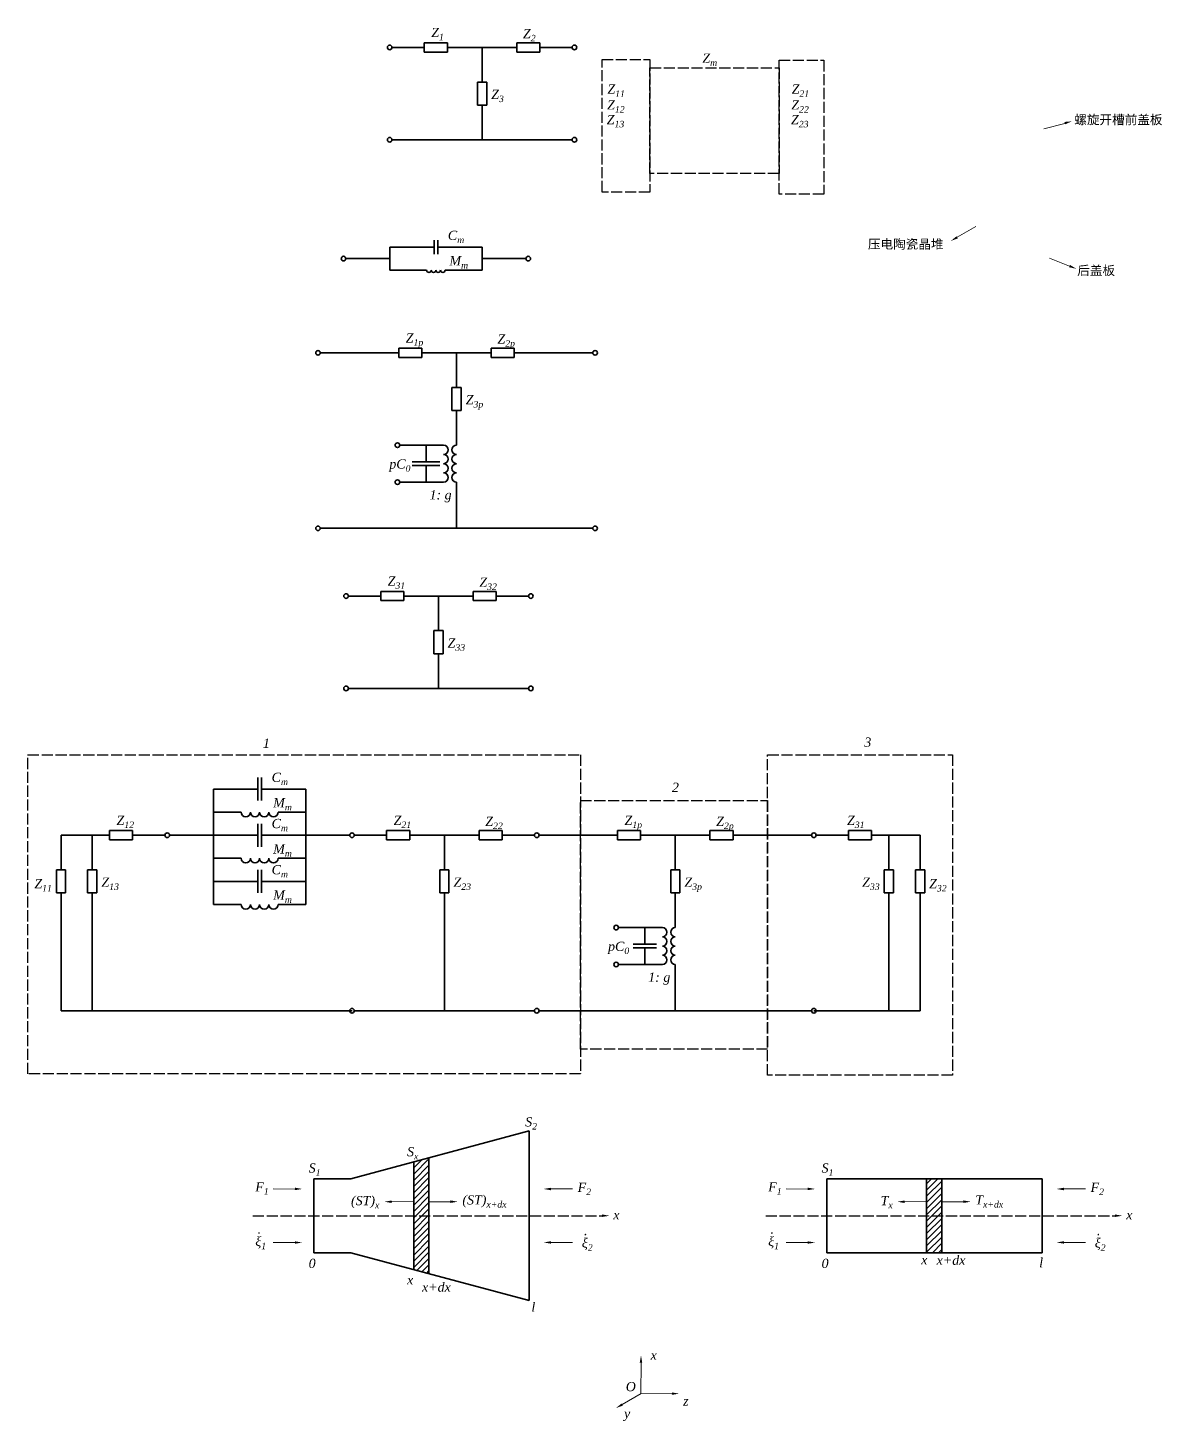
# Model space of a CAD drawing. Header units: millimetres. Extents: x 1780 to 3619, y -4222 to 1986.
# Drawn here: x 1944 to 3172, y 478 to 1986 of the extents above; entities that cross this region are included whole.
import ezdxf

# ---------------------------------------------------------------- set-up
doc = ezdxf.new("R2010")
doc.units = ezdxf.units.MM
doc.linetypes.add('ACAD_ISO02W100', pattern=[15, 12, -3])
doc.layers.get('0').update_dxf_attribs({"lineweight": 35})
doc.layers.add('尺寸', color=7, linetype='Continuous', lineweight=20)
doc.layers.add('虚线', color=250, linetype='ACAD_ISO02W100')
doc.styles.add('TimesNewRoman', font='timesi.ttf', dxfattribs={"height": 10})
doc.styles.add('宋体', font='')
doc.styles.get('宋体').set_extended_font_data('SimSun')

# ---------------------------------------------------------------- blocks, each defined once
blk = doc.blocks.new('*U3')
blk.add_arc((2.5, 0), 2.5, 180, 0)
blk = doc.blocks.new('*U4')
at = {"color": 0, "linetype": 'ByBlock', "lineweight": -2, "transparency": 16777216}
for p in [(2373.3, 1724.1), (2378.3, 1724.1), (2383.3, 1724.1), (2388.3, 1724.1)]:
    blk.add_blockref('*U3', p, dxfattribs=at)
blk = doc.blocks.new('*U5')
blk.add_arc((5, 0), 5, 180, 0)
blk = doc.blocks.new('*U6')
at = {"color": 0, "linetype": 'ByBlock', "lineweight": -2, "transparency": 16777216}
for p in [(4746.5, 3448.1), (4756.5, 3448.1), (4766.5, 3448.1), (4776.5, 3448.1)]:
    blk.add_blockref('*U5', p, dxfattribs=at)
blk = doc.blocks.new('*U7')
blk.add_arc((5, 0), 5, 180, 0)
blk = doc.blocks.new('*U8')
at = {"color": 0, "linetype": 'ByBlock', "lineweight": -2, "transparency": 16777216}
for p in [(4746.5, 3448.1), (4756.5, 3448.1), (4766.5, 3448.1), (4776.5, 3448.1)]:
    blk.add_blockref('*U7', p, dxfattribs=at)
blk = doc.blocks.new('*U9')
blk.add_arc((5, 0), 5, 180, 0)
blk = doc.blocks.new('*U10')
at = {"color": 0, "linetype": 'ByBlock', "lineweight": -2, "transparency": 16777216}
for p in [(4746.5, 3448.1), (4756.5, 3448.1), (4766.5, 3448.1), (4776.5, 3448.1)]:
    blk.add_blockref('*U9', p, dxfattribs=at)
blk = doc.blocks.new('*U11')
blk.add_arc((5, 0), 5, 180, 0)
blk = doc.blocks.new('*U12')
at = {"color": 0, "linetype": 'ByBlock', "lineweight": -2, "transparency": 16777216}
for p in [(4746.5, 3448.1), (4756.5, 3448.1), (4766.5, 3448.1), (4776.5, 3448.1)]:
    blk.add_blockref('*U11', p, dxfattribs=at)
blk = doc.blocks.new('*U13')
blk.add_arc((5, 0), 5, 180, 0)
blk = doc.blocks.new('*U14')
at = {"color": 0, "linetype": 'ByBlock', "lineweight": -2, "transparency": 16777216}
for p in [(4746.5, 3448.1), (4756.5, 3448.1), (4766.5, 3448.1), (4776.5, 3448.1)]:
    blk.add_blockref('*U13', p, dxfattribs=at)
blk = doc.blocks.new('*U15')
blk.add_arc((5, 0), 5, 180, 0)
blk = doc.blocks.new('*U16')
at = {"color": 0, "linetype": 'ByBlock', "lineweight": -2, "transparency": 16777216}
for p in [(4746.5, 3448.1), (4756.5, 3448.1), (4766.5, 3448.1), (4776.5, 3448.1)]:
    blk.add_blockref('*U15', p, dxfattribs=at)
blk = doc.blocks.new('*U17')
blk.add_arc((5, 0), 5, 180, 0)
blk = doc.blocks.new('*U18')
at = {"color": 0, "linetype": 'ByBlock', "lineweight": -2, "transparency": 16777216}
for p in [(4746.5, 3448.1), (4756.5, 3448.1), (4766.5, 3448.1), (4776.5, 3448.1)]:
    blk.add_blockref('*U17', p, dxfattribs=at)

msp = doc.modelspace()

# ---------------------------------------------------------------- hatches: boundary and pattern name
h = msp.add_hatch()
h.set_pattern_fill('ANSI31', color=256, scale=1.5)
h.paths.add_polyline_path([(2933.5, 740.3), (2917.1, 740.3), (2917.1, 700.3), (2933.5, 700.3)])
h.paths.add_polyline_path([(2933.5, 700.3), (2917.1, 700.3), (2917.1, 660.3), (2933.5, 660.3)])
h.paths.add_polyline_path([(2378.2, 763), (2361.8, 758.6), (2361.8, 700.3), (2378.2, 700.3)])
h.paths.add_polyline_path([(2378.2, 700.3), (2361.8, 700.3), (2361.8, 642.1), (2378.2, 637.7)])

# ---------------------------------------------------------------- linework, layer by layer
for p, q in [((2338.3, 1965.3), (2373.3, 1965.3)), ((2373.3, 1965.3), (2373.3, 1970.3)), ((2373.3, 1970.3), (2385.8, 1970.3)), ((2373.3, 1965.3), (2373.3, 1960.3)), ((2398.3, 1970.3), (2385.8, 1970.3)), ((2398.3, 1965.3), (2398.3, 1970.3)), ((2398.3, 1965.3), (2398.3, 1960.3)), ((2398.3, 1965.3), (2435.8, 1965.3)), ((2435.8, 1927.8), (2435.8, 1965.3)), ((2473.3, 1965.3), (2435.8, 1965.3)), ((2473.3, 1965.3), (2473.3, 1970.3)), ((2473.3, 1970.3), (2485.8, 1970.3)), ((2473.3, 1965.3), (2473.3, 1960.3)), ((2498.3, 1970.3), (2485.8, 1970.3)), ((2498.3, 1965.3), (2498.3, 1970.3)), ((2498.3, 1965.3), (2498.3, 1960.3)), ((2533.3, 1965.3), (2498.3, 1965.3)), ((2373.3, 1960.3), (2385.8, 1960.3)), ((2398.3, 1960.3), (2385.8, 1960.3)), ((2473.3, 1960.3), (2485.8, 1960.3)), ((2498.3, 1960.3), (2485.8, 1960.3)), ((2435.8, 1927.8), (2430.8, 1927.8)), ((2430.8, 1927.8), (2430.8, 1915.3)), ((2435.8, 1927.8), (2440.8, 1927.8)), ((2440.8, 1927.8), (2440.8, 1915.3)), ((2430.8, 1902.8), (2430.8, 1915.3)), ((2435.8, 1902.8), (2430.8, 1902.8)), ((2435.8, 1902.8), (2440.8, 1902.8)), ((2435.8, 1865.3), (2435.8, 1902.8)), ((2440.8, 1902.8), (2440.8, 1915.3)), ((2338.3, 1865.3), (2435.8, 1865.3)), ((2435.8, 1865.3), (2533.3, 1865.3)), ((2383.8, 1756.6), (2383.8, 1741.6)), ((2387.8, 1756.6), (2387.8, 1741.6)), ((2335.8, 1736.6), (2288.3, 1736.6)), ((2335.8, 1749.1), (2383.8, 1749.1)), ((2335.8, 1749.1), (2335.8, 1724.1)), ((2387.8, 1749.1), (2435.8, 1749.1)), ((2435.8, 1749.1), (2435.8, 1724.1)), ((2435.8, 1736.6), (2483.3, 1736.6)), ((2375.8, 1724.1), (2335.8, 1724.1)), ((2435.8, 1724.1), (2395.8, 1724.1)), ((2308.2, 1634.6), (2260.7, 1634.6)), ((2308.2, 1634.6), (2345.7, 1634.6)), ((2345.7, 1634.6), (2345.7, 1639.6)), ((2345.7, 1639.6), (2358.2, 1639.6)), ((2345.7, 1634.6), (2345.7, 1629.6)), ((2345.7, 1629.6), (2358.2, 1629.6)), ((2370.7, 1639.6), (2358.2, 1639.6)), ((2370.7, 1629.6), (2358.2, 1629.6)), ((2370.7, 1634.6), (2370.7, 1639.6)), ((2370.7, 1634.6), (2370.7, 1629.6)), ((2370.7, 1634.6), (2408.2, 1634.6)), ((2408.2, 1597.1), (2408.2, 1634.6)), ((2445.7, 1634.6), (2408.2, 1634.6)), ((2445.7, 1634.6), (2445.7, 1639.6)), ((2445.7, 1639.6), (2458.2, 1639.6)), ((2445.7, 1634.6), (2445.7, 1629.6)), ((2445.7, 1629.6), (2458.2, 1629.6)), ((2470.7, 1639.6), (2458.2, 1639.6)), ((2470.7, 1629.6), (2458.2, 1629.6)), ((2470.7, 1634.6), (2470.7, 1639.6)), ((2470.7, 1634.6), (2470.7, 1629.6)), ((2508.2, 1634.6), (2470.7, 1634.6)), ((2508.2, 1634.6), (2555.7, 1634.6)), ((2408.2, 1597.1), (2403.2, 1597.1)), ((2403.2, 1597.1), (2403.2, 1584.6)), ((2403.2, 1572.1), (2403.2, 1584.6)), ((2408.2, 1597.1), (2413.2, 1597.1)), ((2413.2, 1597.1), (2413.2, 1584.6)), ((2413.2, 1572.1), (2413.2, 1584.6)), ((2408.2, 1572.1), (2403.2, 1572.1)), ((2408.2, 1572.1), (2413.2, 1572.1)), ((2408.2, 1534.6), (2408.2, 1572.1)), ((2394.2, 1534.6), (2346.7, 1534.6)), ((2375.2, 1516.6), (2375.2, 1534.6)), ((2375.2, 1516.6), (2360.2, 1516.6)), ((2375.2, 1512.6), (2360.2, 1512.6)), ((2375.2, 1516.6), (2390.2, 1516.6)), ((2375.2, 1512.6), (2375.2, 1494.6)), ((2375.2, 1512.6), (2390.2, 1512.6)), ((2394.2, 1494.6), (2346.7, 1494.6)), ((2408.2, 1494.6), (2408.2, 1444.6)), ((2308.2, 1444.6), (2260.7, 1444.6)), ((2308.2, 1444.6), (2408.2, 1444.6)), ((2408.2, 1444.6), (2508.2, 1444.6)), ((2508.2, 1444.6), (2555.7, 1444.6)), ((2326.1, 1371.3), (2326.1, 1376.3)), ((2326.1, 1376.3), (2338.6, 1376.3)), ((2351.1, 1376.3), (2338.6, 1376.3)), ((2351.1, 1371.3), (2351.1, 1376.3)), ((2426.1, 1371.3), (2426.1, 1376.3)), ((2426.1, 1376.3), (2438.6, 1376.3)), ((2451.1, 1376.3), (2438.6, 1376.3)), ((2451.1, 1371.3), (2451.1, 1376.3)), ((2291.1, 1371.3), (2326.1, 1371.3)), ((2326.1, 1371.3), (2326.1, 1366.3)), ((2326.1, 1366.3), (2338.6, 1366.3)), ((2351.1, 1366.3), (2338.6, 1366.3)), ((2351.1, 1371.3), (2351.1, 1366.3)), ((2351.1, 1371.3), (2388.6, 1371.3)), ((2388.6, 1333.8), (2388.6, 1371.3)), ((2426.1, 1371.3), (2388.6, 1371.3)), ((2426.1, 1371.3), (2426.1, 1366.3)), ((2426.1, 1366.3), (2438.6, 1366.3)), ((2451.1, 1366.3), (2438.6, 1366.3)), ((2451.1, 1371.3), (2451.1, 1366.3)), ((2486.1, 1371.3), (2451.1, 1371.3)), ((2388.6, 1333.8), (2383.6, 1333.8)), ((2383.6, 1333.8), (2383.6, 1321.3)), ((2388.6, 1333.8), (2393.6, 1333.8)), ((2393.6, 1333.8), (2393.6, 1321.3)), ((2383.6, 1308.8), (2383.6, 1321.3)), ((2393.6, 1308.8), (2393.6, 1321.3)), ((2388.6, 1308.8), (2383.6, 1308.8)), ((2388.6, 1308.8), (2393.6, 1308.8)), ((2388.6, 1271.3), (2388.6, 1308.8)), ((2291.1, 1271.3), (2388.6, 1271.3)), ((2388.6, 1271.3), (2486.1, 1271.3)), ((2145, 1162.3), (2193, 1162.3)), ((2145, 1162.3), (2145, 1137.3)), ((2193, 1162.3), (2193, 1174.8)), ((2193, 1162.3), (2193, 1149.8)), ((2197, 1162.3), (2197, 1174.8)), ((2197, 1162.3), (2245, 1162.3)), ((2197, 1162.3), (2197, 1149.8)), ((2245, 1162.3), (2245, 1137.3)), ((2175, 1137.3), (2145, 1137.3)), ((2145, 1112.3), (2145, 1137.3)), ((2245, 1137.3), (2215, 1137.3)), ((2245, 1137.3), (2245, 1112.3)), ((2032.5, 1112.3), (2032.5, 1117.3)), ((2032.5, 1117.3), (2045, 1117.3)), ((2057.5, 1117.3), (2045, 1117.3)), ((2057.5, 1112.3), (2057.5, 1117.3)), ((2193, 1112.3), (2193, 1124.8)), ((2197, 1112.3), (2197, 1124.8)), ((2332.5, 1112.3), (2332.5, 1117.3)), ((2332.5, 1117.3), (2345, 1117.3)), ((2357.5, 1117.3), (2345, 1117.3)), ((2357.5, 1112.3), (2357.5, 1117.3)), ((2432.5, 1112.3), (2432.5, 1117.3)), ((2432.5, 1117.3), (2445, 1117.3)), ((2457.5, 1117.3), (2445, 1117.3)), ((2457.5, 1112.3), (2457.5, 1117.3)), ((2582.5, 1112.3), (2582.5, 1117.3)), ((2582.5, 1117.3), (2595, 1117.3)), ((2607.5, 1117.3), (2595, 1117.3)), ((2607.5, 1112.3), (2607.5, 1117.3)), ((2682.5, 1112.3), (2682.5, 1117.3)), ((2682.5, 1117.3), (2695, 1117.3)), ((2707.5, 1117.3), (2695, 1117.3)), ((2707.5, 1112.3), (2707.5, 1117.3)), ((2832.5, 1112.3), (2832.5, 1117.3)), ((2832.5, 1117.3), (2845, 1117.3)), ((2857.5, 1117.3), (2845, 1117.3)), ((2857.5, 1112.3), (2857.5, 1117.3)), ((1980, 1112.3), (2032.5, 1112.3)), ((1980, 1074.8), (1980, 1112.3)), ((2013.7, 1074.8), (2013.7, 1112.3)), ((2032.5, 1112.3), (2032.5, 1107.3)), ((2032.5, 1107.3), (2045, 1107.3)), ((2057.5, 1107.3), (2045, 1107.3)), ((2057.5, 1112.3), (2057.5, 1107.3)), ((2057.5, 1112.3), (2092.5, 1112.3)), ((2145, 1112.3), (2097.5, 1112.3)), ((2145, 1112.3), (2193, 1112.3)), ((2145, 1112.3), (2145, 1087.3)), ((2193, 1112.3), (2193, 1099.8)), ((2197, 1112.3), (2245, 1112.3)), ((2197, 1112.3), (2197, 1099.8)), ((2245, 1112.3), (2292.5, 1112.3)), ((2245, 1112.3), (2245, 1087.3)), ((2297.5, 1112.3), (2332.5, 1112.3)), ((2332.5, 1112.3), (2332.5, 1107.3)), ((2332.5, 1107.3), (2345, 1107.3)), ((2357.5, 1107.3), (2345, 1107.3)), ((2357.5, 1112.3), (2357.5, 1107.3)), ((2357.5, 1112.3), (2395, 1112.3)), ((2395, 1074.8), (2395, 1112.3)), ((2432.5, 1112.3), (2395, 1112.3)), ((2432.5, 1112.3), (2432.5, 1107.3)), ((2432.5, 1107.3), (2445, 1107.3)), ((2457.5, 1107.3), (2445, 1107.3)), ((2457.5, 1112.3), (2457.5, 1107.3)), ((2492.5, 1112.3), (2457.5, 1112.3)), ((2545, 1112.3), (2497.5, 1112.3)), ((2545, 1112.3), (2582.5, 1112.3)), ((2582.5, 1112.3), (2582.5, 1107.3)), ((2582.5, 1107.3), (2595, 1107.3)), ((2607.5, 1107.3), (2595, 1107.3)), ((2607.5, 1112.3), (2607.5, 1107.3)), ((2607.5, 1112.3), (2645, 1112.3)), ((2645, 1074.8), (2645, 1112.3)), ((2682.5, 1112.3), (2645, 1112.3)), ((2682.5, 1112.3), (2682.5, 1107.3)), ((2682.5, 1107.3), (2695, 1107.3)), ((2707.5, 1107.3), (2695, 1107.3)), ((2707.5, 1112.3), (2707.5, 1107.3)), ((2745, 1112.3), (2707.5, 1112.3)), ((2745, 1112.3), (2792.5, 1112.3)), ((2832.5, 1112.3), (2797.5, 1112.3)), ((2832.5, 1112.3), (2832.5, 1107.3)), ((2832.5, 1107.3), (2845, 1107.3)), ((2857.5, 1107.3), (2845, 1107.3)), ((2857.5, 1112.3), (2857.5, 1107.3)), ((2910, 1112.3), (2857.5, 1112.3)), ((2876.2, 1074.8), (2876.2, 1112.3)), ((2910, 1074.8), (2910, 1112.3)), ((2175, 1087.3), (2145, 1087.3)), ((2145, 1087.3), (2145, 1062.3)), ((2245, 1087.3), (2215, 1087.3)), ((2245, 1087.3), (2245, 1062.3)), ((1980, 1074.8), (1975, 1074.8)), ((1975, 1074.8), (1975, 1062.3)), ((1980, 1074.8), (1985, 1074.8)), ((1985, 1074.8), (1985, 1062.3)), ((2013.7, 1074.8), (2008.7, 1074.8)), ((2008.7, 1074.8), (2008.7, 1062.3)), ((2013.7, 1074.8), (2018.7, 1074.8)), ((2018.7, 1074.8), (2018.7, 1062.3)), ((2193, 1062.3), (2193, 1074.8)), ((2197, 1062.3), (2197, 1074.8)), ((2395, 1074.8), (2390, 1074.8)), ((2390, 1074.8), (2390, 1062.3)), ((2395, 1074.8), (2400, 1074.8)), ((2400, 1074.8), (2400, 1062.3)), ((2645, 1074.8), (2640, 1074.8)), ((2640, 1074.8), (2640, 1062.3)), ((2645, 1074.8), (2650, 1074.8)), ((2650, 1074.8), (2650, 1062.3)), ((2876.2, 1074.8), (2871.2, 1074.8)), ((2871.2, 1074.8), (2871.2, 1062.3)), ((2876.2, 1074.8), (2881.2, 1074.8)), ((2881.2, 1074.8), (2881.2, 1062.3)), ((2910, 1074.8), (2905, 1074.8)), ((2905, 1074.8), (2905, 1062.3)), ((2910, 1074.8), (2915, 1074.8)), ((2915, 1074.8), (2915, 1062.3)), ((1975, 1049.8), (1975, 1062.3)), ((1985, 1049.8), (1985, 1062.3)), ((2008.7, 1049.8), (2008.7, 1062.3)), ((2018.7, 1049.8), (2018.7, 1062.3)), ((2145, 1062.3), (2193, 1062.3)), ((2145, 1062.3), (2145, 1037.3)), ((2193, 1062.3), (2193, 1049.8)), ((2197, 1062.3), (2245, 1062.3)), ((2197, 1062.3), (2197, 1049.8)), ((2245, 1062.3), (2245, 1037.3)), ((2390, 1049.8), (2390, 1062.3)), ((2400, 1049.8), (2400, 1062.3)), ((2640, 1049.8), (2640, 1062.3)), ((2650, 1049.8), (2650, 1062.3)), ((2871.2, 1049.8), (2871.2, 1062.3)), ((2881.2, 1049.8), (2881.2, 1062.3)), ((2905, 1049.8), (2905, 1062.3)), ((2915, 1049.8), (2915, 1062.3)), ((1980, 1049.8), (1975, 1049.8)), ((1980, 1049.8), (1985, 1049.8)), ((1980, 922.3), (1980, 1049.8)), ((2013.7, 1049.8), (2008.7, 1049.8)), ((2013.7, 1049.8), (2018.7, 1049.8)), ((2013.7, 922.3), (2013.7, 1049.8)), ((2395, 1049.8), (2390, 1049.8)), ((2395, 1049.8), (2400, 1049.8)), ((2395, 922.3), (2395, 1049.8)), ((2645, 1049.8), (2640, 1049.8)), ((2645, 1049.8), (2650, 1049.8)), ((2645, 1012.3), (2645, 1049.8)), ((2876.2, 1049.8), (2871.2, 1049.8)), ((2876.2, 1049.8), (2881.2, 1049.8)), ((2876.2, 922.3), (2876.2, 1049.8)), ((2910, 1049.8), (2905, 1049.8)), ((2910, 1049.8), (2915, 1049.8)), ((2910, 922.3), (2910, 1049.8)), ((2175, 1037.3), (2145, 1037.3)), ((2245, 1037.3), (2215, 1037.3)), ((2631, 1012.3), (2583.5, 1012.3)), ((2612, 994.3), (2612, 1012.3)), ((2612, 994.3), (2599.5, 994.3)), ((2612, 990.3), (2599.5, 990.3)), ((2612, 994.3), (2624.5, 994.3)), ((2612, 990.3), (2612, 972.3)), ((2612, 990.3), (2624.5, 990.3)), ((2631, 972.3), (2583.5, 972.3)), ((2645, 972.3), (2645, 922.3)), ((1980, 922.3), (2295, 922.3)), ((2297.5, 922.3), (2395, 922.3)), ((2395, 922.3), (2492.5, 922.3)), ((2545, 922.3), (2497.5, 922.3)), ((2545, 922.3), (2645, 922.3)), ((2645, 922.3), (2745, 922.3)), ((2745, 922.3), (2792.5, 922.3)), ((2795, 922.3), (2910, 922.3)), ((2293.7, 740.3), (2486.9, 792.1)), ((2486.9, 792.1), (2486.9, 700.3)), ((2361.8, 758.6), (2361.8, 700.3)), ((2378.2, 763), (2378.2, 700.3)), ((2253.7, 700.3), (2253.7, 740.3)), ((2253.7, 740.3), (2293.7, 740.3)), ((2809, 700.3), (2809, 740.3)), ((2809, 740.3), (3042.2, 740.3)), ((2917.1, 740.3), (2917.1, 700.3)), ((2933.5, 740.3), (2933.5, 700.3)), ((3042.2, 740.3), (3042.2, 700.3)), ((2253.7, 700.3), (2253.7, 660.3)), ((2361.8, 642.1), (2361.8, 700.3)), ((2378.2, 637.7), (2378.2, 700.3)), ((2486.9, 608.6), (2486.9, 700.3)), ((2809, 700.3), (2809, 660.3)), ((2917.1, 660.3), (2917.1, 700.3)), ((2933.5, 660.3), (2933.5, 700.3)), ((3042.2, 660.3), (3042.2, 700.3)), ((2253.7, 660.3), (2293.7, 660.3)), ((2293.7, 660.3), (2486.9, 608.6)), ((2809, 660.3), (3042.2, 660.3))]:
    msp.add_line(p, q)
for centre in [(2335.8, 1965.3), (2535.8, 1965.3), (2335.8, 1865.3), (2535.8, 1865.3), (2285.8, 1736.6), (2485.8, 1736.6), (2258.2, 1634.6), (2558.2, 1634.6), (2344.2, 1534.6), (2344.2, 1494.6), (2258.2, 1444.6), (2558.2, 1444.6), (2288.6, 1371.3), (2488.6, 1371.3), (2288.6, 1271.3), (2488.6, 1271.3), (2095, 1112.3), (2295, 1112.3), (2295, 1112.3), (2495, 1112.3), (2495, 1112.3), (2795, 1112.3), (2795, 1112.3), (2581, 1012.3), (2581, 972.3), (2295, 922.3), (2495, 922.3), (2495, 922.3), (2795, 922.3)]:
    msp.add_circle(centre, 2.5)
at = {"layer": '尺寸'}
for p, q in [((3044, 1877.1), (3066.7, 1883.1)), ((2970.4, 1771.4), (2950.1, 1759.8)), ((3050, 1737.2), (3071.8, 1728.4)), ((2209.7, 729.3), (2233.1, 729.2)), ((2533.8, 729.3), (2510.4, 729.4)), ((2765, 729.3), (2788.4, 729.2)), ((3089.1, 729.3), (3065.7, 729.4)), ((2361.5, 715.5), (2338, 715.6)), ((2378.2, 715.5), (2401.6, 715.4)), ((2916.8, 715.5), (2893.3, 715.6)), ((2933.5, 715.5), (2956.9, 715.4)), ((2209.7, 671.4), (2233.1, 671.4)), ((2533.8, 671.3), (2510.4, 671.2)), ((2765, 671.4), (2788.4, 671.4)), ((3089.1, 671.3), (3065.7, 671.2)), ((2607.8, 507.7), (2608, 541.1)), ((2607.9, 507.7), (2587.6, 496.1)), ((2607.9, 507.7), (2641.3, 507.6))]:
    msp.add_line(p, q, dxfattribs=at)
for points in [[(3066.3, 1884.6), (3074.3, 1885.3), (3067, 1882)], [(2950.8, 1758.5), (2943.2, 1755.7), (2949.5, 1760.8)], [(3072.3, 1729.8), (3079.2, 1725.6), (3071.3, 1727.3)], [(2233.2, 730.7), (2241.1, 729.3), (2233.1, 728)], [(2510.4, 727.9), (2502.4, 729.3), (2510.4, 730.6)], [(2788.4, 730.7), (2796.4, 729.3), (2788.4, 728)], [(3065.7, 727.9), (3057.7, 729.3), (3065.7, 730.6)], [(2338, 714.1), (2330, 715.5), (2338.1, 716.8)], [(2401.6, 716.9), (2409.6, 715.5), (2401.6, 714.2)], [(2893.3, 714.1), (2885.3, 715.5), (2893.3, 716.8)], [(2956.9, 716.9), (2964.9, 715.5), (2956.9, 714.2)], [(2565.7, 701.7), (2573.7, 700.3), (2565.7, 699)], [(3121, 701.7), (3129, 700.3), (3121, 699)], [(2233.2, 670), (2241.1, 671.3), (2233.1, 672.6)], [(2510.4, 672.7), (2502.4, 671.4), (2510.4, 670.1)], [(2788.4, 670), (2796.4, 671.3), (2788.4, 672.6)], [(3065.7, 672.7), (3057.7, 671.4), (3065.7, 670.1)], [(2606.5, 541.1), (2607.9, 549.1), (2609.2, 541.1)], [(2641.3, 509), (2649.3, 507.7), (2641.3, 506.4)], [(2588.3, 494.8), (2580.7, 492), (2587, 497.1)]]:
    msp.add_solid(points, dxfattribs=at)
at = {"layer": '虚线'}
for p, q in [((2187.7, 700.3), (2565.5, 700.3)), ((2743, 700.3), (3120.8, 700.3))]:
    msp.add_line(p, q, dxfattribs=at)
for points in [[(2565.7, 1952.1), (2617.6, 1952.1), (2617.6, 1808.7), (2565.7, 1808.7)], [(2757.3, 1951.4), (2805.8, 1951.4), (2805.8, 1806.3), (2757.3, 1806.3)], [(2617.6, 1943.2), (2757.3, 1943.2), (2757.3, 1828.7), (2617.6, 1828.7)], [(1944.1, 1199.3), (2542.3, 1199.3), (2542.3, 854), (1944.1, 854)], [(2745, 1199.3), (2945.1, 1199.3), (2945.1, 852.6), (2745, 852.6)], [(2542.3, 1149.8), (2745, 1149.8), (2745, 880.8), (2542.3, 880.8)]]:
    msp.add_lwpolyline(points, close=True, dxfattribs=at)

# ---------------------------------------------------------------- block references
for name, p in [('*U4', (2.5, 0)), ('*U14', (-2571.5, -2310.8)), ('*U16', (-2571.5, -2360.8)), ('*U18', (-2571.5, -2410.8))]:
    msp.add_blockref(name, p)
at = {"xscale": -1, "rotation": 90}
for name, p in [('*U8', (5842.3, 6281.1)), ('*U12', (6079.1, 5758.8))]:
    msp.add_blockref(name, p, dxfattribs=at)
at = {"rotation": 270}
for name, p in [('*U6', (-1039.9, 6281.1)), ('*U10', (-803.1, 5758.8))]:
    msp.add_blockref(name, p, dxfattribs=at)

# ---------------------------------------------------------------- texts
at = {"layer": '尺寸', "char_height": 10}
for s, width, heights, insert, attachment_point, style in [('\\A1;Z{\\H0.7x;\\S^ 1;}', 28.768, [0], (2380.8, 1986.5), 1, 'TimesNewRoman'), ('\\A1;Z{\\H0.7x;\\S^ 2;}', 28.768, [0], (2480.1, 1985.3), 1, 'TimesNewRoman'), ('\\A1;Z{\\H0.7x;\\S^ m;}', 28.768, [0], (2674.3, 1958.7), 1, 'TimesNewRoman'), ('\\A1;Z{\\H0.7x;\\S^ 3;}', 28.768, [0], (2445.7, 1919.5), 1, 'TimesNewRoman'), ('\\A1;Z{\\H0.7x;\\S^ 11;}', 28.768, [0], (2571.5, 1925.2), 1, 'TimesNewRoman'), ('\\A1;Z{\\H0.7x;\\S^ 21;}', 28.768, [0], (2771, 1925.2), 1, 'TimesNewRoman'), ('\\A1;Z{\\H0.7x;\\S^ 12;}', 28.768, [0], (2571.2, 1908.1), 1, 'TimesNewRoman'), ('\\A1;Z{\\H0.7x;\\S^ 22;}', 28.768, [0], (2770.6, 1908.1), 1, 'TimesNewRoman'), ('\\A1;Z{\\H0.7x;\\S^ 13;}', 28.768, [0], (2570.8, 1892.2), 1, 'TimesNewRoman'), ('\\A1;Z{\\H0.7x;\\S^ 23;}', 28.768, [0], (2770.3, 1892.2), 1, 'TimesNewRoman'), ('\\A1;螺旋开槽前盖板', 120.757, [0], (3077, 1892.1), 1, '宋体'), ('\\A1;C{\\H0.7x;\\S^ m;}', 28.768, [0], (2398.8, 1766.8), 1, 'TimesNewRoman'), ('\\A1;压电陶瓷晶堆', 100.085, [0], (2853.6, 1757.4), 1, '宋体'), ('\\A1;M{\\H0.7x;\\S^ m;}', 28.768, [0], (2400.5, 1739.3), 1, 'TimesNewRoman'), ('\\A1;后盖板', 120.757, [0], (3080.2, 1728.8), 1, '宋体'), ('\\A1;Z{\\H0.7x;\\S^ 1;\\S^ p;}', 28.768, [0], (2353.2, 1655.8), 1, 'TimesNewRoman'), ('\\A1;Z{\\H0.7x;\\S^ 2;\\S^ p;}', 28.768, [0], (2452.5, 1654.7), 1, 'TimesNewRoman'), ('\\A1;Z{\\H0.7x;\\S^ 3;\\S^ p;}', 28.768, [0], (2418.1, 1588.8), 1, 'TimesNewRoman'), ('\\A1;pC{\\H0.7x;\\S^ 0;}', 28.768, [0], (2335.4, 1519.3), 1, 'TimesNewRoman'), ('\\A1;1: g', 28.768, [0], (2378.9, 1485.9), 1, 'TimesNewRoman'), ('\\A1;Z{\\H0.7x;\\S^ 31;}', 28.768, [0], (2333.6, 1392.5), 1, 'TimesNewRoman'), ('\\A1;Z{\\H0.7x;\\S^ 32;}', 28.768, [0], (2432.9, 1391.3), 1, 'TimesNewRoman'), ('\\A1;Z{\\H0.7x;\\S^ 33;}', 28.768, [0], (2398.5, 1325.5), 1, 'TimesNewRoman'), ('\\A1;1', 45.965, [7.24], (2198.5, 1216.9), 1, 'TimesNewRoman'), ('\\A1;3', 45.965, [7.24], (2849.7, 1218.1), 1, 'TimesNewRoman'), ('\\A1;C{\\H0.7x;\\S^ m;}', 28.768, [0], (2208, 1180), 1, 'TimesNewRoman'), ('\\A1;2', 45.965, [7.24], (2641.4, 1169.2), 1, 'TimesNewRoman'), ('\\A1;M{\\H0.7x;\\S^ m;}', 28.768, [0], (2209.7, 1152.5), 1, 'TimesNewRoman'), ('\\A1;Z{\\H0.7x;\\S^ 12;}', 28.768, [0], (2040.1, 1133.5), 1, 'TimesNewRoman'), ('\\A1;Z{\\H0.7x;\\S^ 21;}', 28.768, [0], (2340.1, 1133.5), 1, 'TimesNewRoman'), ('\\A1;Z{\\H0.7x;\\S^ 22;}', 28.768, [0], (2439.3, 1132.4), 1, 'TimesNewRoman'), ('\\A1;Z{\\H0.7x;\\S^ 1;\\S^ p;}', 28.768, [0], (2590.1, 1133.5), 1, 'TimesNewRoman'), ('\\A1;Z{\\H0.7x;\\S^ 2;\\S^ p;}', 28.768, [0], (2689.3, 1132.4), 1, 'TimesNewRoman'), ('\\A1;Z{\\H0.7x;\\S^ 31;}', 28.768, [0], (2849.9, 1133.5), 3, 'TimesNewRoman'), ('\\A1;C{\\H0.7x;\\S^ m;}', 28.768, [0], (2208, 1130), 1, 'TimesNewRoman'), ('\\A1;M{\\H0.7x;\\S^ m;}', 28.768, [0], (2209.7, 1102.5), 1, 'TimesNewRoman'), ('\\A1;C{\\H0.7x;\\S^ m;}', 28.768, [0], (2208, 1080), 1, 'TimesNewRoman'), ('\\A1;Z{\\H0.7x;\\S^ 11;}', 28.768, [0], (1951.1, 1064.8), 1, 'TimesNewRoman'), ('\\A1;Z{\\H0.7x;\\S^ 13;}', 28.768, [0], (2023.7, 1066.5), 1, 'TimesNewRoman'), ('\\A1;Z{\\H0.7x;\\S^ 23;}', 28.768, [0], (2404.9, 1066.5), 1, 'TimesNewRoman'), ('\\A1;Z{\\H0.7x;\\S^ 3;\\S^ p;}', 28.768, [0], (2654.9, 1066.5), 1, 'TimesNewRoman'), ('\\A1;Z{\\H0.7x;\\S^ 33;}', 28.768, [0], (2866.3, 1066.5), 3, 'TimesNewRoman'), ('\\A1;Z{\\H0.7x;\\S^ 32;}', 28.768, [0], (2938.8, 1064.8), 3, 'TimesNewRoman'), ('\\A1;M{\\H0.7x;\\S^ m;}', 28.768, [0], (2209.7, 1052.5), 1, 'TimesNewRoman'), ('\\A1;pC{\\H0.7x;\\S^ 0;}', 28.768, [0], (2572.2, 997), 1, 'TimesNewRoman'), ('\\A1;1: g', 28.768, [0], (2615.7, 963.6), 1, 'TimesNewRoman'), ('\\A1;S{\\H0.7x;\\S^ 2;}', 28.768, [0], (2482.5, 807), 1, 'TimesNewRoman'), ('\\A1;S{\\H0.7x;\\S^ x;}', 28.768, [0], (2354.6, 774.7), 1, 'TimesNewRoman'), ('\\A1;S{\\H0.7x;\\S^ 1;}', 28.768, [0], (2248.1, 757), 1, 'TimesNewRoman'), ('\\A1;S{\\H0.7x;\\S^ 1;}', 28.768, [0], (2803.4, 757), 1, 'TimesNewRoman'), ('\\A1;F{\\H0.7x;\\S^ 1;}', 28.768, [0], (2190.3, 736.6), 1, 'TimesNewRoman'), ('\\A1;F{\\H0.7x;\\S^ 2;}', 28.768, [0], (2539.3, 736.1), 1, 'TimesNewRoman'), ('\\A1;F{\\H0.7x;\\S^ 1;}', 28.768, [0], (2745.6, 736.6), 1, 'TimesNewRoman'), ('\\A1;F{\\H0.7x;\\S^ 2;}', 28.768, [0], (3094.6, 736.1), 1, 'TimesNewRoman'), ('\\A1;(ST){\\H0.7x;\\S^ x;}', 28.768, [0], (2293.9, 721.7), 1, 'TimesNewRoman'), ('\\A1;(ST){\\H0.7x;\\S^ x+dx;}', 28.768, [0], (2414.5, 722.5), 1, 'TimesNewRoman'), ('\\A1;T{\\H0.7x;\\S^ x;}', 28.768, [0], (2867.3, 721.7), 1, 'TimesNewRoman'), ('\\A1;T{\\H0.7x;\\S^ x+dx;}', 28.768, [0], (2969.8, 722.5), 1, 'TimesNewRoman'), ('\\A1;x', 28.768, [0], (2577.9, 696.3), 7, 'TimesNewRoman'), ('\\A1;x', 28.768, [0], (3133.2, 696.3), 7, 'TimesNewRoman'), ('.', 28.768, [0], (2192.8, 690.9), 1, 'TimesNewRoman'), ('.', 28.768, [0], (2546.2, 689.2), 1, 'TimesNewRoman'), ('.', 28.768, [0], (2748.1, 690.9), 1, 'TimesNewRoman'), ('.', 28.768, [0], (3101.5, 689.2), 1, 'TimesNewRoman'), ('\\A1;ξ{\\H0.7x;\\S^ 1;}', 28.768, [0], (2190.3, 664.1), 7, 'TimesNewRoman'), ('\\A1;ξ{\\H0.7x;\\S^ 2;}', 28.768, [0], (2543.8, 662.4), 7, 'TimesNewRoman'), ('\\A1;ξ{\\H0.7x;\\S^ 1;}', 28.768, [0], (2745.6, 664.1), 7, 'TimesNewRoman'), ('\\A1;ξ{\\H0.7x;\\S^ 2;}', 28.768, [0], (3099.1, 662.4), 7, 'TimesNewRoman'), ('\\A1;0', 28.768, [0], (2248.1, 643.6), 7, 'TimesNewRoman'), ('\\A1;0', 28.768, [0], (2803.4, 643.6), 7, 'TimesNewRoman'), ('\\A1;x', 28.768, [0], (2911.2, 647.7), 7, 'TimesNewRoman'), ('\\A1;x+dx', 28.768, [0], (2927.9, 647), 7, 'TimesNewRoman'), ('\\A1;l', 28.768, [0], (3039, 644.5), 7, 'TimesNewRoman'), ('\\A1;x', 28.768, [0], (2354.6, 625.9), 7, 'TimesNewRoman'), ('\\A1;x+dx', 28.768, [0], (2370.8, 617.9), 7, 'TimesNewRoman'), ('\\A1;l', 28.768, [0], (2489.2, 596.3), 7, 'TimesNewRoman'), ('\\A1;x', 28.768, [0], (2625, 554.4), 3, 'TimesNewRoman'), ('\\A1;O', 28.768, [0], (2602.3, 520.3), 3, 'TimesNewRoman'), ('\\A1;z', 28.768, [0], (2659.4, 504.8), 3, 'TimesNewRoman'), ('\\A1;y', 28.768, [0], (2596.2, 491.2), 3, 'TimesNewRoman')]:
    msp.add_mtext_dynamic_manual_height_columns(s, width=width, gutter_width=12.5, heights=heights, dxfattribs=dict(at, insert=insert, attachment_point=attachment_point, style=style))

doc.saveas('drawing.dxf')
